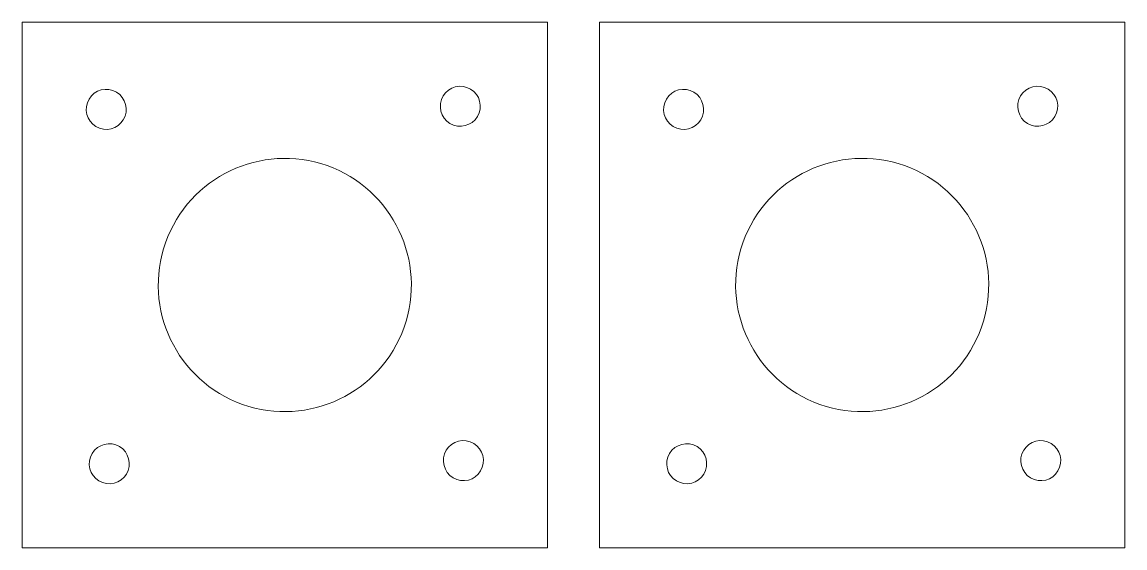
# Model space of a CAD drawing. Header units: millimetres. Extents: x -23 to 73.5, y -23 to 23.
import ezdxf

# ---------------------------------------------------------------- set-up
doc = ezdxf.new("R2010")
doc.units = ezdxf.units.MM
doc.header["$MEASUREMENT"] = 0
doc.layers.add('MotorBraces', color=7, linetype='Continuous')

msp = doc.modelspace()

# ---------------------------------------------------------------- linework, layer by layer
at = {"layer": 'MotorBraces', "color": 186, "lineweight": 9}
for points in [[(-23, -23), (23, -23), (23, 23), (-23, 23), (-23, -23)], [(27.546, -23), (73.546, -23), (73.546, 23), (27.546, 23), (27.546, -23)]]:
    msp.add_lwpolyline(points, close=True, dxfattribs=at)
at = {"layer": 'MotorBraces', "color": 114, "lineweight": 9}
for points in [[(15.9483, 17.2843), (15.0372, 17.6069), (14.0371, 17.1299), (13.7145, 16.2188), (13.7145, 16.2188), (13.3919, 15.3077), (13.8689, 14.3076), (14.78, 13.985), (14.78, 13.985), (15.691, 13.6624), (16.6911, 14.1394), (17.0138, 15.0505), (17.0138, 15.0505), (17.3365, 15.9615), (16.8595, 16.9616), (15.9484, 17.2842)], [(66.4943, 17.2843), (65.5832, 17.6069), (64.5831, 17.1299), (64.2605, 16.2188), (64.2605, 16.2188), (63.9379, 15.3077), (64.4149, 14.3076), (65.326, 13.985), (65.326, 13.985), (66.237, 13.6624), (67.2371, 14.1394), (67.5598, 15.0505), (67.5598, 15.0505), (67.8825, 15.9615), (67.4055, 16.9616), (66.4944, 17.2842)], [(-15.0505, 17.0136), (-15.9615, 17.3363), (-16.9616, 16.8592), (-17.2842, 15.9483), (-17.2842, 15.9483), (-17.6068, 15.0372), (-17.1298, 14.0371), (-16.2188, 13.7144), (-16.2188, 13.7144), (-15.3077, 13.3918), (-14.3076, 13.8688), (-13.985, 14.7798), (-13.985, 14.7798), (-13.6624, 15.6909), (-14.1394, 16.691), (-15.0505, 17.0136)], [(35.4955, 17.0136), (34.5845, 17.3363), (33.5844, 16.8592), (33.2618, 15.9483), (33.2618, 15.9483), (32.9392, 15.0372), (33.4162, 14.0371), (34.3272, 13.7144), (34.3272, 13.7144), (35.2383, 13.3918), (36.2384, 13.8688), (36.561, 14.7798), (36.561, 14.7798), (36.8836, 15.6909), (36.4066, 16.691), (35.4955, 17.0136)], [(3.6969, 10.4397), (-2.0688, 12.4814), (-8.398, 9.4626), (-10.4398, 3.6968), (-10.4398, 3.6968), (-12.4815, -2.0689), (-9.4627, -8.3981), (-3.6969, -10.4399), (-3.6969, -10.4399), (2.0688, -12.4816), (8.398, -9.4628), (10.4398, -3.697), (10.4398, -3.697), (12.4815, 2.0687), (9.4627, 8.3979), (3.697, 10.4396)], [(54.2429, 10.4397), (48.4772, 12.4814), (42.148, 9.4626), (40.1062, 3.6968), (40.1062, 3.6968), (38.0645, -2.0689), (41.0833, -8.3981), (46.8491, -10.4399), (46.8491, -10.4399), (52.6148, -12.4816), (58.944, -9.4628), (60.9858, -3.697), (60.9858, -3.697), (63.0275, 2.0687), (60.0087, 8.3979), (54.243, 10.4396)], [(16.2189, -13.7146), (15.3078, -13.392), (14.3077, -13.869), (13.9851, -14.7801), (13.9851, -14.7801), (13.6625, -15.6911), (14.1395, -16.6912), (15.0506, -17.0139), (15.0506, -17.0139), (15.9616, -17.3365), (16.9617, -16.8595), (17.2844, -15.9484), (17.2844, -15.9484), (17.607, -15.0373), (17.13, -14.0372), (16.2189, -13.7146)], [(66.7649, -13.7146), (65.8538, -13.392), (64.8537, -13.869), (64.5311, -14.7801), (64.5311, -14.7801), (64.2085, -15.6911), (64.6855, -16.6912), (65.5966, -17.0139), (65.5966, -17.0139), (66.5076, -17.3365), (67.5077, -16.8595), (67.8304, -15.9484), (67.8304, -15.9484), (68.153, -15.0373), (67.676, -14.0372), (66.7649, -13.7146)], [(-14.7799, -13.9851), (-15.691, -13.6625), (-16.6911, -14.1395), (-17.0137, -15.0506), (-17.0137, -15.0506), (-17.3364, -15.9616), (-16.8593, -16.9617), (-15.9483, -17.2844), (-15.9483, -17.2844), (-15.0372, -17.607), (-14.0371, -17.13), (-13.7145, -16.2189), (-13.7145, -16.2189), (-13.3919, -15.3078), (-13.8689, -14.3077), (-14.7799, -13.9851)], [(35.7661, -13.9851), (34.855, -13.6625), (33.8549, -14.1395), (33.5323, -15.0506), (33.5323, -15.0506), (33.2096, -15.9616), (33.6867, -16.9617), (34.5977, -17.2844), (34.5977, -17.2844), (35.5088, -17.607), (36.5089, -17.13), (36.8315, -16.2189), (36.8315, -16.2189), (37.1541, -15.3078), (36.6771, -14.3077), (35.7661, -13.9851)]]:
    msp.add_open_spline(points, degree=3, knots=[0, 0, 0, 0, 0.25, 0.25, 0.25, 0.25, 0.5, 0.5, 0.5, 0.5, 0.75, 0.75, 0.75, 0.75, 1, 1, 1, 1], dxfattribs=at)

doc.saveas('drawing.dxf')
